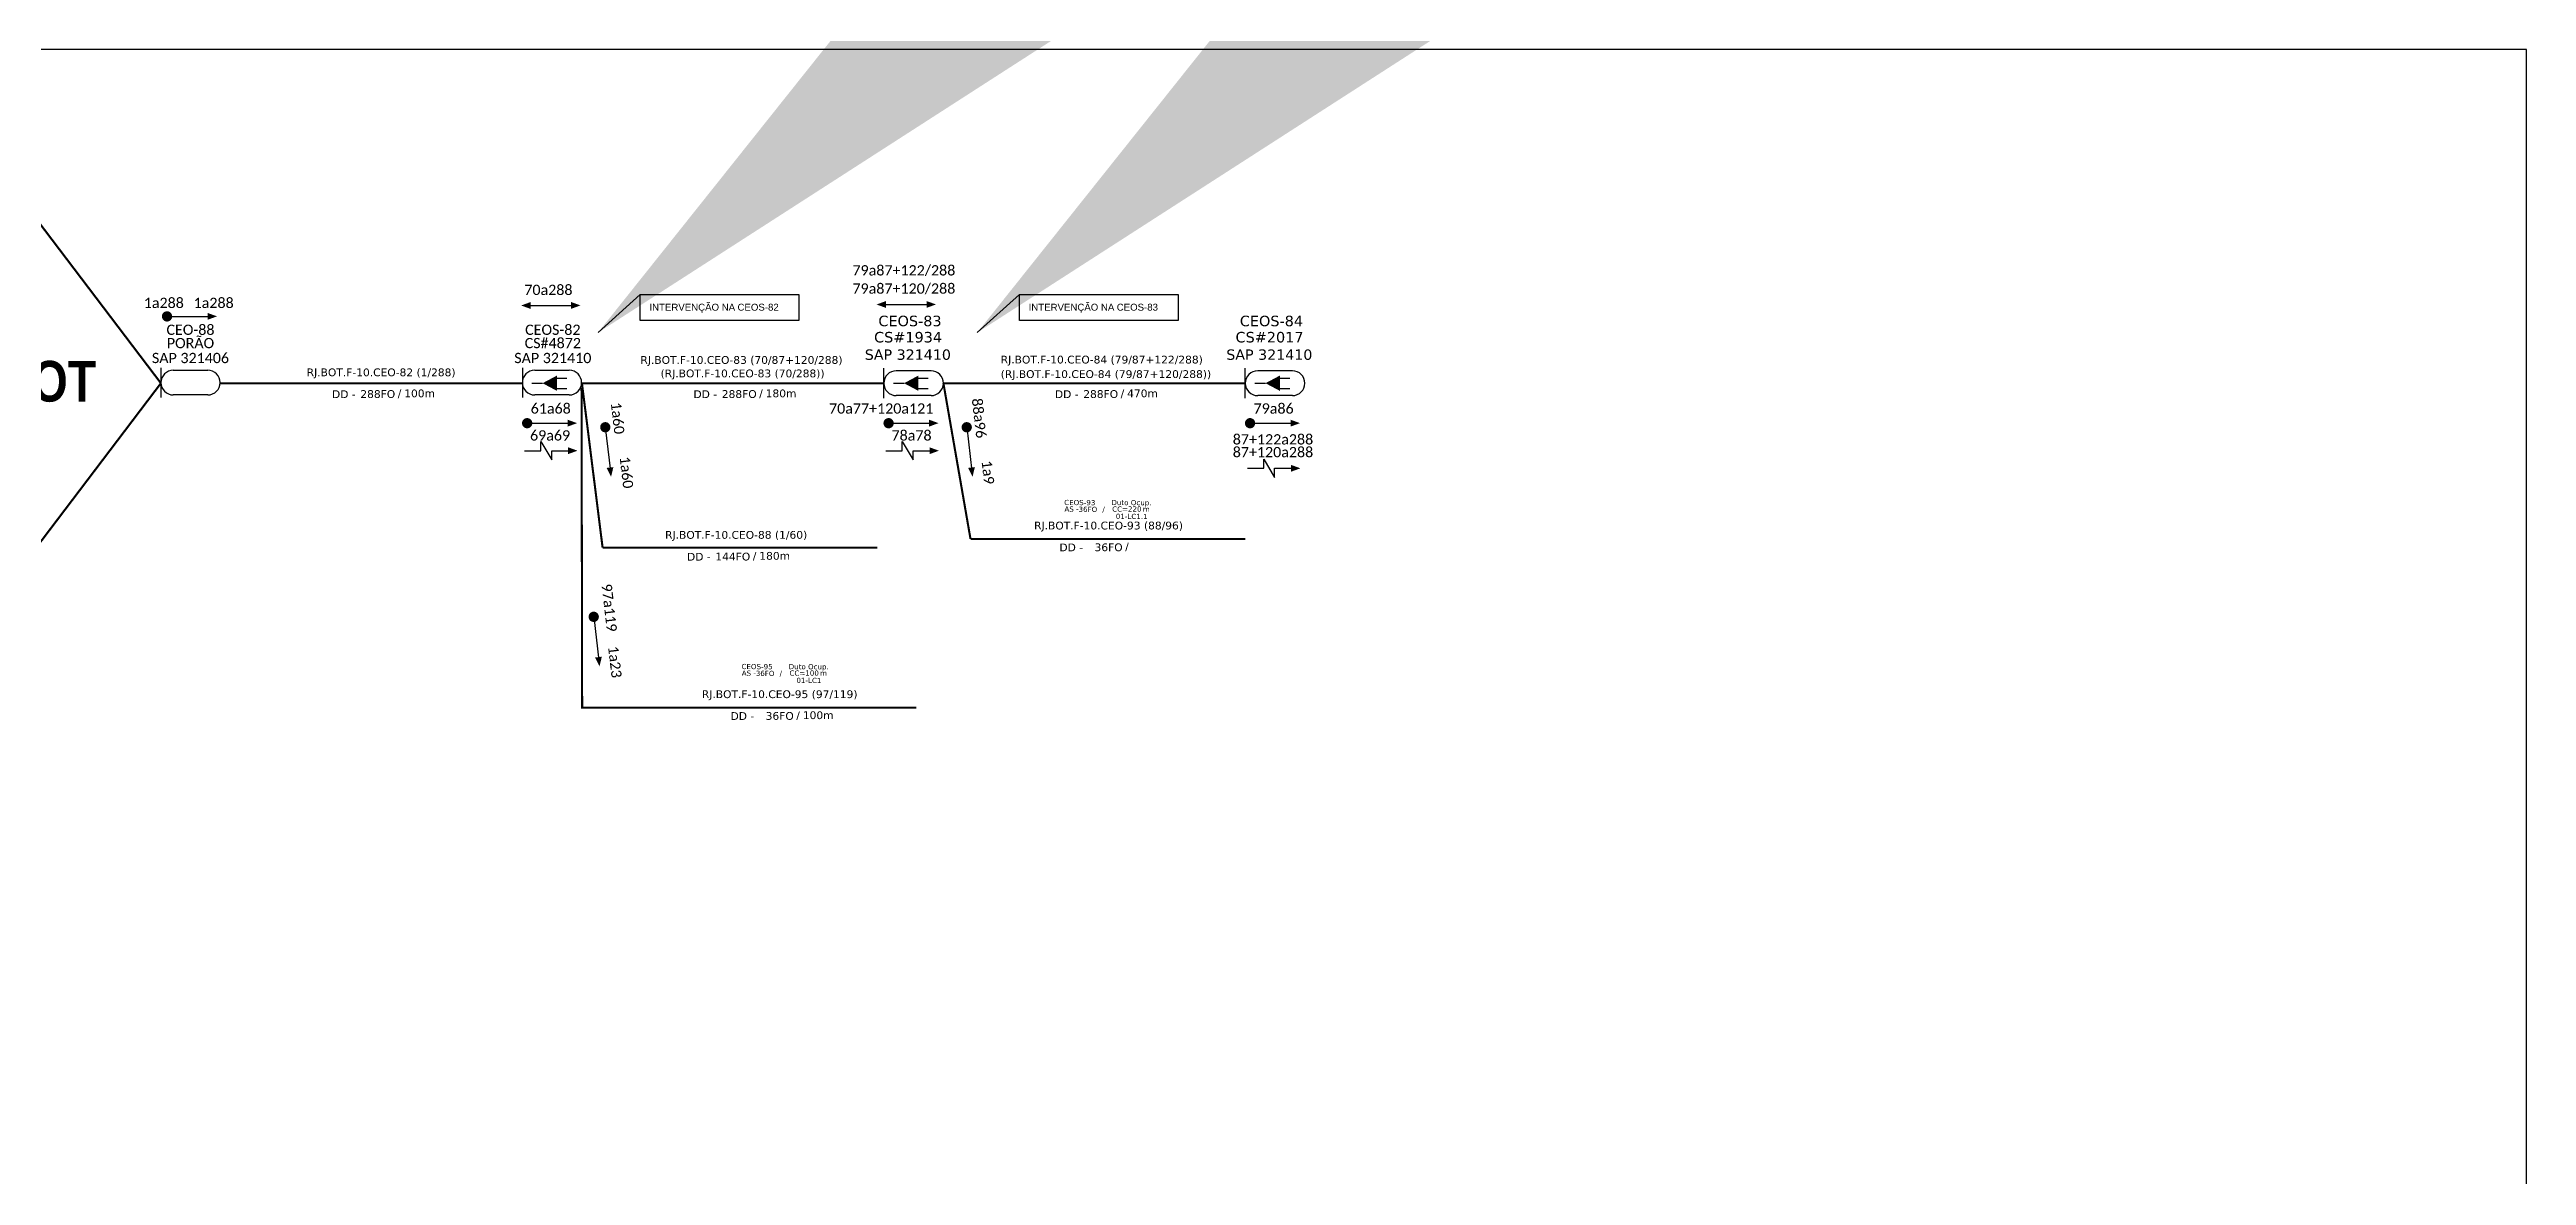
# Model space of a CAD drawing. Extents: x 1648 to 2487, y 114 to 1354.
# Drawn here: x 2008.8 to 2486.9, y 1136.9 to 1354.2 of the extents above; entities that cross this region are included whole.
import ezdxf
from ezdxf.enums import TextEntityAlignment as Align

# ---------------------------------------------------------------- set-up
doc = ezdxf.new("R2010")
doc.units = 0
for name, color, linetype in [('10.4-Postes', 1, 'Continuous'), ('20.4-CEOS', 1, 'Continuous'), ('20.5-CABO AÉREO', 1, 'Continuous'), ('20.5-CEO', 1, 'Continuous'), ('E.T.', 7, 'Continuous'), ('label_cabos', 7, 'Continuous'), ('SETA', 7, 'Continuous')]:
    doc.layers.add(name, color=color, linetype=linetype)
doc.layers.add('40.1-ETIQUETAS', color=1, linetype='Continuous', lineweight=20)
doc.styles.add('ARIAL', font='arial.ttf')
doc.styles.add('ROMANS', font='romans')
doc.styles.add('siredit', font='verdana.ttf')
doc.styles.get("Standard").update_dxf_attribs({"font": 'arial.ttf'})
doc.styles.add('SWISS BIT', font='swisscb.ttf')
doc.dimstyles.new('CL', dxfattribs={"dimtxt": 1, "dimasz": 2, "dimexe": 0.18, "dimexo": 0.0625, "dimgap": 0.09, "dimtad": 0, "dimdec": 0, "dimrnd": 1, "dimzin": 0, "dimdsep": 46, "dimtxsty": 'siredit', "dimblk": 'NONE', "dimcen": 0, "dimse1": 1, "dimse2": 1, "dimsd1": 1, "dimsd2": 1, "dimclrt": 7, "dimadec": 0, "dimazin": 0, "dimtfac": 1, "dimtdec": 0, "dimtofl": 0, "dimtmove": 0, "dimatfit": 3, "dimfxl": 0, "dimtolj": 1, "dimtzin": 0, "dimarcsym": 0})

# ---------------------------------------------------------------- blocks, each defined once
blk = doc.blocks.new('_None')
blk = doc.blocks.new('Inst CB DT OCUP CFOA-SM-AS-80-TS-36')
at = {"layer": 'label_cabos', "color": 0, "style": 'siredit'}
for tag, flags, p in [('ID_ATIVIDADE', 3, (1.31, 2.67)), ('FATOR', 1, (11.56, 2.55))]:
    blk.add_attdef(tag, text='', height=1, rotation=359.69, dxfattribs=dict(at, flags=flags)).set_placement(p, align=Align.MIDDLE_CENTER)
for tag, p in [('TIPO_CABO', (1.76, 0)), ('DESTINO_CABO', (3.13, 1.26)), ('CABO', (4.69, -0.05)), ('/', (7.71, -0.05)), ('LANCE', (10.91, 0)), ('TIPO_CABO', (13.11, 1.24)), ('UND', (15.96, 0)), ('FID', (13.15, -1.41))]:
    blk.add_attdef(tag, text='', height=1, rotation=359.69, dxfattribs=at).set_placement(p, align=Align.MIDDLE_CENTER)
blk.add_attdef('QTDE', (12.43, -0.47), '', height=1, rotation=359.69, dxfattribs=at)
blk = doc.blocks.new('*U66')
at = {"color": 3}
blk.add_lwpolyline([(0.0000405, 0.000041), (0.0001936, 0.000041), (0.0001936, 0.0000158), (0.0000405, 0.0000158)], close=True, dxfattribs=at)
at = {"color": 3, "style": 'ARIAL'}
blk.add_attdef('SERVIÇO_EM_EMENDA_EXIST', text='', height=0.00000666, dxfattribs=at).set_placement((0.0001321, 0.0000254), align=Align.RIGHT)
blk.add_attdef('FID', (0.0001344, 0.0000254), '', height=0.00000666, dxfattribs=at)
at = {"layer": '10.4-Postes', "lineweight": 0, "style": 'ROMANS'}
for tag, p, flags in [('ID_ATIVIDADE', (-0.0000068, -0.0000086), 3), ('QTDE', (-0.000006, -0.000014), 3), ('FATOR', (-0.0000019, -0.0000113), 1)]:
    blk.add_attdef(tag, p, '', height=0.00000209, dxfattribs=dict(at, flags=flags))
at = {"color": 3}
blk.add_leader([(-0.0000002, 0.0000042), (0.0000405, 0.000041)], dimstyle='CL', override={"dimgap": 0.09, "dimtad": 0}, dxfattribs=at)

msp = doc.modelspace()

# ---------------------------------------------------------------- linework, layer by layer
msp.add_lwpolyline([(1648.32, 760.25), (2486.88, 760.25), (2486.88, 1354.25), (1648.32, 1354.25), (1648.32, 760.25)])
at = {"color": 0, "const_width": 0.99}
for points in [[(2031.03, 1302.72, 1), (2032.02, 1302.72, 1)], [(2100.53, 1282.1, 1), (2101.52, 1282.1, 1)], [(2116.05, 1281.81, 1), (2116.16, 1280.83, 1)], [(2170.29, 1282.1, 1), (2171.28, 1282.1, 1)], [(2185.81, 1281.81, 1), (2185.92, 1280.83, 1)], [(2240.05, 1282.1, 1), (2241.04, 1282.1, 1)]]:
    msp.add_lwpolyline(points, format="xyb", close=True, dxfattribs=at)
at = {"color": 0}
for points in [[(2103.67, 1276.79), (2103.67, 1278.54), (2105.77, 1275.05), (2105.77, 1276.79)], [(2173.43, 1276.79), (2173.43, 1278.54), (2175.53, 1275.05), (2175.53, 1276.79)], [(2243.19, 1273.39), (2243.19, 1275.14), (2245.29, 1271.64), (2245.29, 1273.39)]]:
    msp.add_lwpolyline(points, dxfattribs=at)
at = {"color": 7, "const_width": 0.99}
msp.add_lwpolyline([(2113.81, 1245.21, 1), (2113.93, 1244.22, 1)], format="xyb", close=True, dxfattribs=at)
at = {"layer": '20.4-CEOS', "color": 5}
for p, q in [((2178.97, 1292.21), (2172.26, 1292.21)), ((2248.73, 1292.21), (2242.02, 1292.21)), ((2178.97, 1287.43), (2172.26, 1287.43))]:
    msp.add_line(p, q, dxfattribs=at)
at = {"layer": '20.4-CEOS', "color": 252}
msp.add_line((2248.73, 1287.43), (2242.02, 1287.43), dxfattribs=at)
at = {"layer": '20.4-CEOS', "color": 7}
msp.add_lwpolyline([(2104, 1289.82, 0, 2.95, 0), (2106.77, 1289.82, 2.95, 2.95, 0)], format="xyseb", dxfattribs=at)
msp.add_lwpolyline([(2104, 1289.82, 0, 2.95, 0), (2106.77, 1289.82, 2.95, 2.95, 0)], format="xyseb", dxfattribs=at)
for points in [[(2106.65, 1290.77), (2108.69, 1290.77)], [(2106.65, 1290.77), (2108.69, 1290.77)], [(2101.96, 1289.82), (2104, 1289.82)], [(2101.96, 1289.82), (2104, 1289.82)], [(2106.65, 1288.78), (2108.69, 1288.78)], [(2106.65, 1288.78), (2108.69, 1288.78)]]:
    msp.add_lwpolyline(points, dxfattribs=at)
at = {"layer": '20.4-CEOS', "color": 5}
for points in [[(2169.86, 1286.93), (2169.86, 1292.7)], [(2176.41, 1290.77), (2178.45, 1290.77)], [(2176.41, 1290.77), (2178.45, 1290.77)], [(2239.62, 1286.93), (2239.62, 1292.7)], [(2246.17, 1290.77), (2248.21, 1290.77)], [(2246.17, 1290.77), (2248.21, 1290.77)], [(2171.72, 1289.82), (2173.76, 1289.82)], [(2171.72, 1289.82), (2173.76, 1289.82)], [(2176.41, 1288.78), (2178.45, 1288.78)], [(2176.41, 1288.78), (2178.45, 1288.78)], [(2241.48, 1289.82), (2243.52, 1289.82)], [(2241.48, 1289.82), (2243.52, 1289.82)], [(2246.17, 1288.78), (2248.21, 1288.78)], [(2246.17, 1288.78), (2248.21, 1288.78)]]:
    msp.add_lwpolyline(points, dxfattribs=at)
for points in [[(2173.76, 1289.82, 0, 2.95, 0), (2176.53, 1289.82, 2.95, 2.95, 0)], [(2173.76, 1289.82, 0, 2.95, 0), (2176.53, 1289.82, 2.95, 2.95, 0)], [(2243.52, 1289.82, 0, 2.95, 0), (2246.29, 1289.82, 2.95, 2.95, 0)], [(2243.52, 1289.82, 0, 2.95, 0), (2246.29, 1289.82, 2.95, 2.95, 0)]]:
    msp.add_lwpolyline(points, format="xyseb", dxfattribs=at)
for centre, start, end in [((2172.26, 1289.82), 90, 270), ((2178.97, 1289.82), 270, 90), ((2242.02, 1289.82), 90, 270), ((2248.73, 1289.82), 270, 90)]:
    msp.add_arc(centre, 2.39, start, end, dxfattribs=at)
at = {"layer": '20.5-CABO AÉREO', "color": 0, "ltscale": 50, "const_width": 0.4}
for points in [[(1958.13, 1321.64), (2006.21, 1321.64), (2030.34, 1289.82)], [(1958.13, 1257.99), (2006.21, 1257.99), (2030.34, 1289.82)]]:
    msp.add_lwpolyline(points, dxfattribs=at)
at = {"layer": '20.5-CABO AÉREO', "color": 7, "ltscale": 50, "const_width": 0.4}
for points in [[(2041.84, 1289.82), (2100.1, 1289.82)], [(2111.52, 1288.87), (2111.64, 1227.2), (2176.16, 1227.2)], [(2111.6, 1289.82), (2169.86, 1289.82)], [(2111.6, 1289.82), (2115.59, 1258.05)], [(2181.36, 1289.82), (2186.59, 1259.76)], [(2115.59, 1258.05), (2168.59, 1258.05)], [(2186.59, 1259.76), (2239.63, 1259.76)]]:
    msp.add_lwpolyline(points, dxfattribs=at)
at = {"layer": '20.5-CABO AÉREO', "color": 5, "ltscale": 50, "const_width": 0.4}
msp.add_lwpolyline([(2181.36, 1289.82), (2239.62, 1289.82)], dxfattribs=at)
at = {"layer": '20.5-CEO', "color": 0}
for p, q in [((2032.73, 1292.33), (2039.4, 1292.33)), ((2039.4, 1287.56), (2032.73, 1287.56))]:
    msp.add_line(p, q, dxfattribs=at)
at = {"layer": '20.5-CEO', "color": 7}
for p, q in [((2102.48, 1292.33), (2109.16, 1292.33)), ((2109.16, 1287.56), (2102.48, 1287.56))]:
    msp.add_line(p, q, dxfattribs=at)
at = {"layer": '20.5-CEO', "color": 0}
msp.add_lwpolyline([(2030.34, 1292.82), (2030.34, 1287.07)], dxfattribs=at)
at = {"layer": '20.5-CEO', "color": 7}
msp.add_lwpolyline([(2100.1, 1292.82), (2100.1, 1287.07)], dxfattribs=at)
at = {"layer": '20.5-CEO', "color": 0}
for centre, start, end in [((2032.73, 1289.94), 90, 270), ((2039.4, 1289.94), 270, 90)]:
    msp.add_arc(centre, 2.38, start, end, dxfattribs=at)
at = {"layer": '20.5-CEO', "color": 7}
for centre, start, end in [((2102.48, 1289.94), 90, 270), ((2109.16, 1289.94), 270, 90)]:
    msp.add_arc(centre, 2.38, start, end, dxfattribs=at)
at = {"layer": 'SETA', "color": 0}
for points in [[(2031.53, 1302.72), (2040.04, 1302.72)], [(2101.68, 1304.83), (2110.19, 1304.83)], [(2170.28, 1305.02), (2178.79, 1305.02)], [(2116.1, 1281.32), (2117.08, 1272.87)], [(2170.78, 1282.1), (2179.29, 1282.1)], [(2185.86, 1281.32), (2186.84, 1272.87)], [(2240.54, 1282.1), (2249.05, 1282.1)], [(2100.51, 1276.79), (2103.67, 1276.79)], [(2105.77, 1276.79), (2108.93, 1276.79)], [(2170.27, 1276.79), (2173.43, 1276.79)], [(2175.53, 1276.79), (2178.69, 1276.79)], [(2240.03, 1273.39), (2243.19, 1273.39)], [(2245.29, 1273.39), (2248.45, 1273.39)]]:
    msp.add_lwpolyline(points, dxfattribs=at)
at = {"layer": 'SETA', "color": 7}
for points in [[(2101.02, 1282.1), (2109.53, 1282.1)], [(2113.87, 1244.72), (2114.85, 1236.26)]]:
    msp.add_lwpolyline(points, dxfattribs=at)
at = {"layer": 'SETA', "color": 0}
for points in [[(2101.68, 1305.49), (2099.87, 1304.83), (2101.68, 1304.17)], [(2109.51, 1305.5), (2111.32, 1304.84), (2109.51, 1304.18)], [(2170.28, 1305.68), (2168.46, 1305.02), (2170.28, 1304.36)], [(2178.1, 1305.69), (2179.92, 1305.03), (2178.1, 1304.37)], [(2039.35, 1303.39), (2041.17, 1302.73), (2039.35, 1302.07)], [(2108.85, 1282.77), (2110.66, 1282.11), (2108.85, 1281.45)], [(2178.61, 1282.77), (2180.42, 1282.11), (2178.61, 1281.45)], [(2248.37, 1282.77), (2250.18, 1282.11), (2248.37, 1281.45)], [(2108.93, 1277.45), (2110.74, 1276.79), (2108.93, 1276.13)], [(2178.69, 1277.45), (2180.5, 1276.79), (2178.69, 1276.13)], [(2117.67, 1273.62), (2117.22, 1271.74), (2116.36, 1273.47)], [(2187.43, 1273.62), (2186.98, 1271.74), (2186.12, 1273.47)], [(2248.45, 1274.05), (2250.26, 1273.39), (2248.45, 1272.73)]]:
    msp.add_solid(points, dxfattribs=at)
at = {"layer": 'SETA', "color": 7}
msp.add_solid([(2115.44, 1237.02), (2114.99, 1235.14), (2114.13, 1236.86)], dxfattribs=at)

# ---------------------------------------------------------------- block references
at = {"color": 0, "lineweight": 0, "xscale": 199999.9999999376, "yscale": 199999.9999999367, "zscale": 199999.9999999376}
for p, values in [((2114.74, 1298.75), {'SERVIÇO_EM_EMENDA_EXIST': 'INTERVENÇÃO NA', 'FID': 'CEOS-82'}), ((2187.93, 1298.75), {'SERVIÇO_EM_EMENDA_EXIST': 'INTERVENÇÃO NA', 'FID': 'CEOS-83'})]:
    msp.add_blockref('*U66', p, dxfattribs=at).add_auto_attribs(values)
at = {"layer": 'label_cabos', "color": 7, "lineweight": 0}
ref = msp.add_blockref('Inst CB DT OCUP CFOA-SM-AS-80-TS-36', (2204.55, 1265.52), dxfattribs=at)
ref.add_attrib('DESTINO_CABO', 'CEOS-93', dxfattribs={"color": 0, "height": 1, "rotation": 359.69, "style": 'siredit'}).set_placement((2207.68, 1266.78), align=Align.MIDDLE_CENTER)
ref.add_attrib('CABO', '36FO', dxfattribs={"color": 0, "height": 1, "rotation": 359.69, "style": 'siredit'}).set_placement((2209.24, 1265.47), align=Align.MIDDLE_CENTER)
ref.add_attrib('TIPO_CABO', 'Duto Ocup.', dxfattribs={"color": 0, "height": 1, "rotation": 359.69, "style": 'siredit'}).set_placement((2217.66, 1266.77), align=Align.MIDDLE_CENTER)
ref.add_attrib('/', '/', dxfattribs={"color": 0, "height": 1, "rotation": 359.69, "style": 'siredit'}).set_placement((2212.27, 1265.47), align=Align.MIDDLE_CENTER)
ref.add_attrib('TIPO_CABO', 'AS - ', dxfattribs={"color": 0, "height": 1, "rotation": 359.69, "style": 'siredit'}).set_placement((2206.31, 1265.52), align=Align.MIDDLE_CENTER)
ref.add_attrib('FID', '01-LC1.1', dxfattribs={"color": 0, "height": 1, "rotation": 359.69, "style": 'siredit'}).set_placement((2217.7, 1264.11), align=Align.MIDDLE_CENTER)
ref.add_attrib('LANCE', 'CC=', dxfattribs={"color": 0, "height": 1, "rotation": 359.69, "style": 'siredit'}).set_placement((2215.46, 1265.52), align=Align.MIDDLE_CENTER)
ref.add_attrib('QTDE', '220', (2216.98, 1265.05), dxfattribs={"color": 0, "height": 1, "rotation": 359.69, "style": 'siredit'})
ref.add_attrib('UND', 'm', dxfattribs={"color": 0, "height": 1, "rotation": 359.69, "style": 'siredit'}).set_placement((2220.52, 1265.52), align=Align.MIDDLE_CENTER)
ref = msp.add_blockref('Inst CB DT OCUP CFOA-SM-AS-80-TS-36', (2142.27, 1233.85), dxfattribs=at)
ref.add_attrib('DESTINO_CABO', 'CEOS-95', dxfattribs={"color": 0, "height": 1, "rotation": 359.69, "style": 'siredit'}).set_placement((2145.4, 1235.11), align=Align.MIDDLE_CENTER)
ref.add_attrib('CABO', '36FO', dxfattribs={"color": 0, "height": 1, "rotation": 359.69, "style": 'siredit'}).set_placement((2146.95, 1233.8), align=Align.MIDDLE_CENTER)
ref.add_attrib('TIPO_CABO', 'Duto Ocup.', dxfattribs={"color": 0, "height": 1, "rotation": 359.69, "style": 'siredit'}).set_placement((2155.37, 1235.09), align=Align.MIDDLE_CENTER)
ref.add_attrib('/', '/', dxfattribs={"color": 0, "height": 1, "rotation": 359.69, "style": 'siredit'}).set_placement((2149.98, 1233.8), align=Align.MIDDLE_CENTER)
ref.add_attrib('TIPO_CABO', 'AS - ', dxfattribs={"color": 0, "height": 1, "rotation": 359.69, "style": 'siredit'}).set_placement((2144.03, 1233.84), align=Align.MIDDLE_CENTER)
ref.add_attrib('FID', '01-LC1', dxfattribs={"color": 0, "height": 1, "rotation": 359.69, "style": 'siredit'}).set_placement((2155.41, 1232.44), align=Align.MIDDLE_CENTER)
ref.add_attrib('LANCE', 'CC=', dxfattribs={"color": 0, "height": 1, "rotation": 359.69, "style": 'siredit'}).set_placement((2153.18, 1233.85), align=Align.MIDDLE_CENTER)
ref.add_attrib('QTDE', '100', (2154.7, 1233.37), dxfattribs={"color": 0, "height": 1, "rotation": 359.69, "style": 'siredit'})
ref.add_attrib('UND', 'm', dxfattribs={"color": 0, "height": 1, "rotation": 359.69, "style": 'siredit'}).set_placement((2158.23, 1233.85), align=Align.MIDDLE_CENTER)

# ---------------------------------------------------------------- texts
at = {"insert": (2173.73, 1311.55), "char_height": 1.98, "width": 25.1052, "attachment_point": 5}
msp.add_mtext('\\fCalibri|b0|i0|c0|p34;79a87+122/288', dxfattribs=at)
at = {"color": 5, "char_height": 1.98, "width": 25.1052, "attachment_point": 5}
for s, insert in [('{\\fCalibri|b0|i0|c0|p34;\\C7;1a288}', (2030.9, 1305.32)), ('{\\fCalibri|b0|i0|c0|p34;79a87+120/288}', (2173.73, 1308.03)), ('\\fCalibri|b0|i0|c0|p34;87+120a288', (2244.97, 1276.51))]:
    msp.add_mtext(s, dxfattribs=dict(at, insert=insert))
at = {"color": 0, "char_height": 1.98, "width": 25.1052, "attachment_point": 5}
for s, insert in [('{\\fCalibri|b0|i0|c0|p34;\\C7;1a288}', (2040.52, 1305.32)), ('{\\fCalibri|b0|i0|c0|p34;\\C7;70a288}', (2105.13, 1307.83)), ('{\\fCalibri|b0|i0|c0|p34;\\C7;CEO-88}', (2036.05, 1300.13)), ('{\\fCalibri|b0|i0|c0|p34;\\C7;CEOS-82}', (2105.98, 1300.13)), ('{\\fCalibri|b0|i0|c0|p34;\\C7;SAP 321406}', (2036.05, 1294.68)), ('{\\fCalibri|b0|i0|c0|p34;\\C7;PORÃO}', (2036.05, 1297.56)), ('\\C7;\\fCalibri|b0|i0|c0|p34;70a77\\C1;+120a121\\C7;\\P', (2169.35, 1284.93)), ('{\\fCalibri|b0|i0|c0|p34;\\C7;79a86}', (2245.09, 1284.93)), ('{\\fCalibri|b0|i0|c0|p34;\\C7;69a69}', (2105.45, 1279.73)), ('{\\fCalibri|b0|i0|c0|p34;\\C7;78a78}', (2175.21, 1279.73))]:
    msp.add_mtext(s, dxfattribs=dict(at, insert=insert))
at = {"color": 7, "char_height": 1.98, "width": 25.1052, "attachment_point": 5}
for s, insert in [('{\\fCalibri|b0|i0|c0|p34;\\C7;SAP 321410}', (2105.98, 1294.68)), ('{\\fCalibri|b0|i0|c0|p34;\\C7;CS#4872}', (2105.98, 1297.56)), ('{\\fCalibri|b0|i0|c0|p34;\\C7;61a68}', (2105.58, 1284.93))]:
    msp.add_mtext(s, dxfattribs=dict(at, insert=insert))
at = {"color": 0, "char_height": 1.98, "width": 25.1052, "attachment_point": 5, "rotation": 276.5938}
for s, insert in [('{\\fCalibri|b0|i0|c0|p34;\\C7;1a60}', (2118.49, 1283.07)), ('{\\fCalibri|b0|i0|c0|p34;\\C7;88a96}', (2188.25, 1283.07)), ('{\\fCalibri|b0|i0|c0|p34;\\C7;1a60}', (2120.2, 1272.6)), ('{\\fCalibri|b0|i0|c0|p34;\\C7;1a9}', (2189.96, 1272.6))]:
    msp.add_mtext(s, dxfattribs=dict(at, insert=insert))
at = {"color": 1, "insert": (2244.97, 1278.97), "char_height": 1.98, "width": 25.1052, "attachment_point": 5}
msp.add_mtext('\\fCalibri|b0|i0|c0|p34;87+122a288', dxfattribs=at)
at = {"color": 7, "char_height": 1.98, "width": 25.1052, "attachment_point": 5, "rotation": 276.5938}
for s, insert in [('{\\fCalibri|b0|i0|c0|p34;\\C7;97a119}', (2116.87, 1246.47)), ('{\\fCalibri|b0|i0|c0|p34;\\C7;1a23}', (2117.96, 1236))]:
    msp.add_mtext(s, dxfattribs=dict(at, insert=insert))
at = {"layer": '20.4-CEOS', "color": 0, "style": 'siredit'}
for s, height, p in [('CEOS-83', 2.028, (2174.91, 1301.84)), ('CEOS-84', 2.028, (2244.67, 1301.84)), ('SAP 321410', 2, (2174.5, 1295.34)), ('CS#1934', 2.028, (2174.54, 1298.71)), ('SAP 321410', 2, (2244.26, 1295.34)), ('CS#2017', 2.028, (2244.3, 1298.71))]:
    msp.add_text(s, height=height, dxfattribs=at).set_placement(p, align=Align.MIDDLE_CENTER)
at = {"layer": '40.1-ETIQUETAS', "color": 7, "style": 'siredit'}
for s, p in [('RJ.BOT.F-10.CEO-82 (1/288)', (2072.84, 1291.92)), ('(RJ.BOT.F-10.CEO-83 (70/288))', (2142.6, 1291.71)), ('RJ.BOT.F-10.CEO-93 (88/96)', (2213.23, 1262.34)), ('RJ.BOT.F-10.CEO-88 (1/60)', (2141.36, 1260.54)), ('RJ.BOT.F-10.CEO-95 (97/119)', (2149.76, 1229.78))]:
    msp.add_text(s, height=1.5, dxfattribs=at).set_placement(p, align=Align.MIDDLE_CENTER)
for s, p in [('DD - ', (2068.58, 1287.7)), ('288FO', (2075.56, 1287.73)), ('/', (2076.74, 1287.86)), ('DD - ', (2138.34, 1287.7)), ('288FO', (2145.32, 1287.73)), ('/', (2146.5, 1287.86)), ('DD - ', (2208.97, 1258.12)), ('DD - ', (2137.1, 1256.32)), ('144FO', (2144.08, 1256.35)), ('/', (2145.27, 1256.49)), ('DD - ', (2145.5, 1225.56)), ('36FO', (2152.48, 1225.58)), ('/', (2153.66, 1225.72))]:
    msp.add_text(s, height=1.5, dxfattribs=at).set_placement(p, align=Align.MIDDLE_RIGHT)
for s, p in [('100m', (2077.3, 1287.86)), ('180m', (2147.06, 1287.86)), ('180m', (2145.83, 1256.49)), ('100m', (2154.23, 1225.72))]:
    msp.add_text(s, height=1.5, dxfattribs=at).set_placement(p, align=Align.MIDDLE_LEFT)
at = {"layer": '40.1-ETIQUETAS', "color": 5, "style": 'siredit'}
for s, p in [('DD - ', (2208.1, 1287.7)), ('288FO', (2215.08, 1287.73)), ('/', (2216.26, 1287.86))]:
    msp.add_text(s, height=1.5, dxfattribs=at).set_placement(p, align=Align.MIDDLE_RIGHT)
msp.add_text('470m', height=1.5, dxfattribs=at).set_placement((2216.82, 1287.86), align=Align.MIDDLE_LEFT)
at = {"layer": '40.1-ETIQUETAS', "color": 0, "style": 'siredit'}
for s, p in [('36FO', (2215.95, 1258.14)), ('/', (2217.13, 1258.28))]:
    msp.add_text(s, height=1.5, dxfattribs=at).set_placement(p, align=Align.MIDDLE_RIGHT)
at = {"layer": '40.1-ETIQUETAS', "color": 7, "insert": (2122.88, 1295.06), "char_height": 1.5, "width": 49.5522, "attachment_point": 1, "style": 'siredit'}
msp.add_mtext('RJ.BOT.F-10.CEO-83 (70/87+120/288)', dxfattribs=at)
at = {"layer": '40.1-ETIQUETAS', "color": 5, "insert": (2192.42, 1292.33), "char_height": 1.5, "width": 49.5522, "attachment_point": 1, "style": 'siredit'}
msp.add_mtext('(RJ.BOT.F-10.CEO-84 (79/87+120/288))', dxfattribs=at)
at = {"layer": '40.1-ETIQUETAS', "color": 1, "insert": (2192.42, 1295.13), "char_height": 1.5, "width": 49.5522, "attachment_point": 1, "style": 'siredit'}
msp.add_mtext('RJ.BOT.F-10.CEO-84 (79/87+122/288)', dxfattribs=at)
at = {"layer": 'E.T.', "color": 40, "style": 'SWISS BIT'}
msp.add_text('E.T. BOT', height=7.861, dxfattribs=at).set_placement((1998.86, 1286.27), align=Align.CENTER)

doc.saveas('drawing.dxf')
